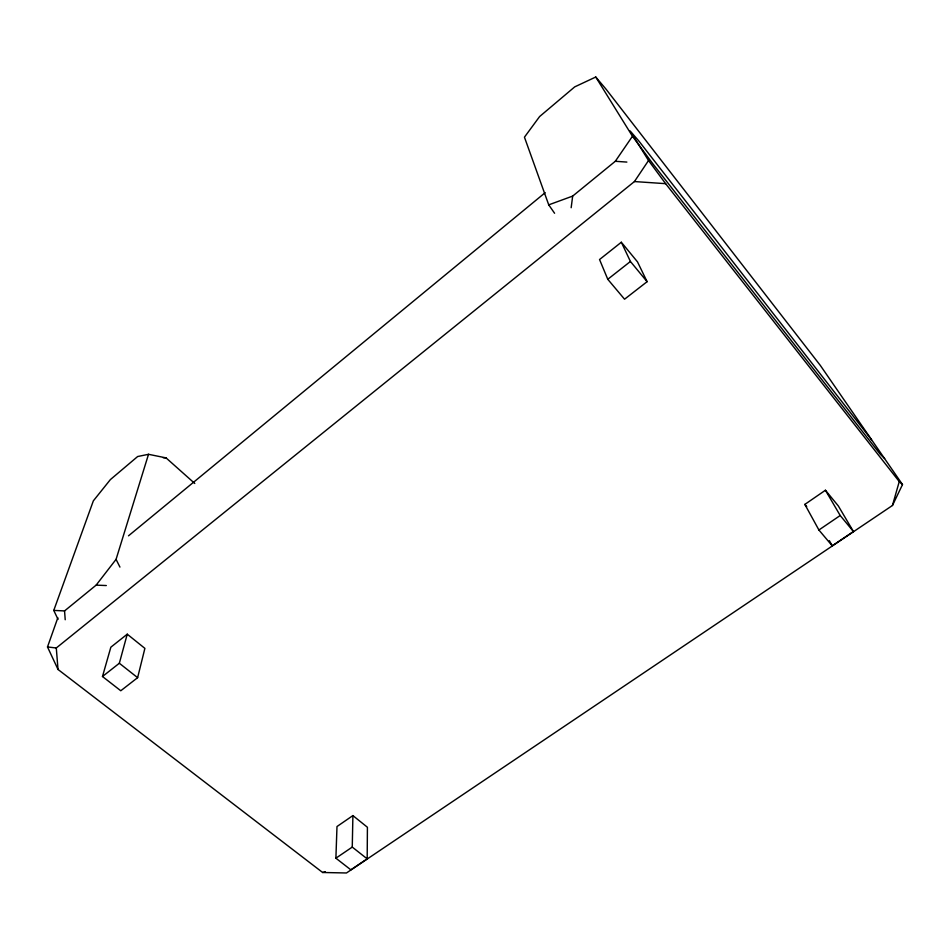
<?xml version="1.0" encoding="UTF-8"?>
<svg xmlns="http://www.w3.org/2000/svg" width="950" height="950" viewBox="0 0 950 950"><rect width="100%" height="100%" fill="white"/><g stroke="black" fill="none" stroke-linecap="round" stroke-linejoin="round"><path stroke-width="1.43" d="M367.187 858.859L367.412 827.26L352.901 815.587L336.989 826.536L335.896 858.194L350.871 869.844L367.187 858.859L352.26 847.079L352.901 815.587M571.164 207.729L572.672 196.092L615.303 161.286L632.462 136.254L595.757 77.021L574.714 86.877L539.6 116.565L524.447 137.18L548.732 204.856L554.586 213.263M137.619 677.671L144.887 648.375L127.241 634.184L110.853 647.188L102.481 676.507L120.781 690.757L137.619 677.671L119.344 663.254L127.241 634.184M57.831 617.761L47.5 646.962L58.021 669.465L322.644 872.492L346.465 872.979L892.454 505.483L899.258 481.579L665.641 183.671L648.529 160.526L630.135 130.946L638.804 140.944L871.506 439.684M148.521 454.302L137.643 456.534L110.378 479.596L93.349 500.852L53.77 610.411L64.552 610.921L96.128 585.141L116.066 559.36L148.521 454.302L166.06 457.888L194.786 483.479M892.454 505.483L902.5 484.571L820.361 365.477L606.053 89.193L595.757 77.021M47.5 646.962L56.288 647.983L634.434 181.557L648.529 160.526M128.499 535.824L545.181 192.672M621.336 242.238L599.545 259.528L607.774 279.288L624.554 299.214L647.104 281.687L637.509 261.903L621.336 242.238L630.42 261.476L647.104 281.687M102.481 676.507L119.344 663.254M607.774 279.288L630.42 261.476M804.852 504.402L825.419 490.247L838.339 505.958L853.444 531.537L832.224 545.822L818.9 529.993L804.852 504.402L806.716 506.623M335.896 858.194L352.26 847.079M818.9 529.993L840.204 515.518L853.444 531.537M548.732 204.856L572.672 196.092M322.644 872.492L325.292 871.684M96.128 585.141L106.317 585.544M163.222 457.746L166.06 457.888M634.434 181.557L665.641 183.671M615.303 161.286L626.869 162.082M899.258 481.579L902.5 484.571M884.64 458.517L880.318 454.314L652.899 163.875L632.462 136.254M825.419 490.247L840.204 515.518M829.35 540.645L832.224 545.822M116.066 559.36L119.938 567.102M53.77 610.411L58.033 619.388M56.288 647.983L58.021 669.465M64.552 610.921L65.218 619.732"/></g></svg>
